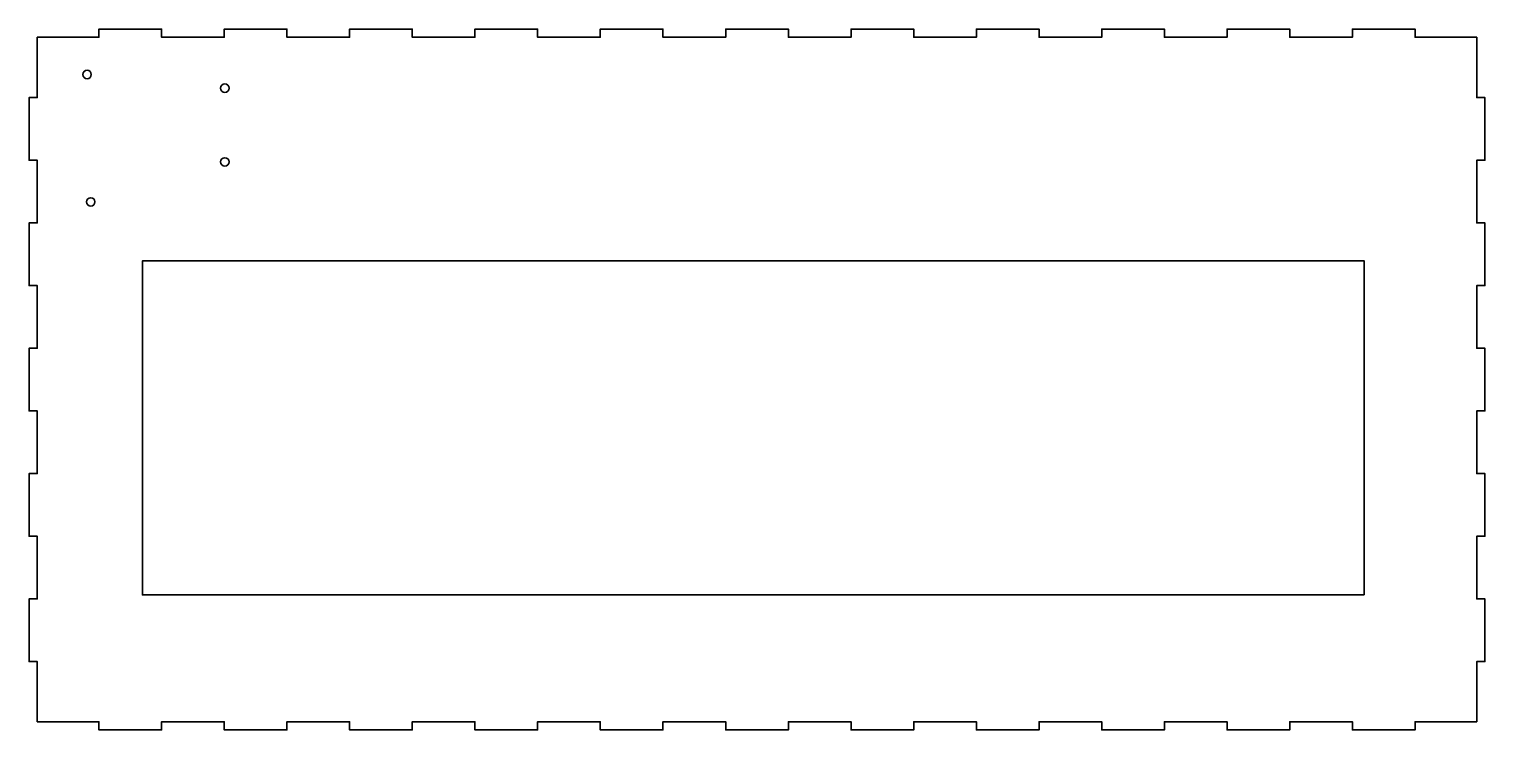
# Model space of a CAD drawing. Header units: millimetres. Extents: x 1 to 1629, y -192 to 365.
# Drawn here: x 544 to 1084, y 105 to 365 of the extents above; entities that cross this region are included whole.
import ezdxf

# ---------------------------------------------------------------- set-up
doc = ezdxf.new("R2010")
doc.units = ezdxf.units.MM
doc.header["$MEASUREMENT"] = 0
doc.layers.add('CorteExterno', color=7, linetype='Continuous', lineweight=0)
doc.layers.add('CorteInterno', color=7, linetype='Continuous', lineweight=0)

# ---------------------------------------------------------------- blocks, each defined once
blk = doc.blocks.new('Block_2')
at = {"layer": 'CorteInterno', "color": 250, "lineweight": 35, "true_color": 0x1d1d1b}
for points in [[(565.53, 346.49), (566.39, 346.49), (567.09, 347.19), (567.09, 348.06), (567.09, 348.92), (566.39, 349.62), (565.53, 349.62), (564.66, 349.62), (563.96, 348.92), (563.96, 348.06), (563.96, 347.19), (564.66, 346.49), (565.53, 346.49), (565.53, 346.49), (565.53, 346.49), (565.53, 346.49)], [(616.63, 341.4), (617.49, 341.4), (618.19, 342.1), (618.19, 342.97), (618.19, 343.83), (617.49, 344.53), (616.63, 344.53), (615.76, 344.53), (615.06, 343.83), (615.06, 342.97), (615.06, 342.1), (615.76, 341.4), (616.63, 341.4), (616.63, 341.4), (616.63, 341.4), (616.63, 341.4)], [(616.63, 314.04), (617.49, 314.04), (618.19, 314.74), (618.19, 315.6), (618.19, 316.47), (617.49, 317.17), (616.63, 317.17), (615.76, 317.17), (615.06, 316.47), (615.06, 315.6), (615.06, 314.74), (615.76, 314.04), (616.63, 314.04), (616.63, 314.04), (616.63, 314.04), (616.63, 314.04)], [(566.9, 299.21), (567.76, 299.21), (568.46, 299.91), (568.46, 300.77), (568.46, 301.64), (567.76, 302.34), (566.9, 302.34), (566.03, 302.34), (565.33, 301.64), (565.33, 300.77), (565.33, 299.91), (566.03, 299.21), (566.9, 299.21), (566.9, 299.21), (566.9, 299.21), (566.9, 299.21)]]:
    blk.add_open_spline(points, degree=3, knots=[0, 0, 0, 0, 1, 1, 1, 2, 2, 2, 3, 3, 3, 4, 4, 4, 5, 5, 5, 5], dxfattribs=at)

msp = doc.modelspace()

# ---------------------------------------------------------------- linework, layer by layer
at = {"layer": 'CorteExterno', "color": 250, "lineweight": 35, "true_color": 0x1d1d1b}
msp.add_open_spline([(547.03, 361.89), (547.03, 361.89), (547.03, 339.51), (547.03, 339.51), (547.03, 339.51), (544.03, 339.51), (544.03, 339.51), (544.03, 339.51), (544.03, 316.26), (544.03, 316.26), (544.03, 316.26), (547.03, 316.26), (547.03, 316.26), (547.03, 316.26), (547.03, 293.01), (547.03, 293.01), (547.03, 293.01), (544.03, 293.01), (544.03, 293.01), (544.03, 293.01), (544.03, 269.76), (544.03, 269.76), (544.03, 269.76), (547.03, 269.76), (547.03, 269.76), (547.03, 269.76), (547.03, 246.51), (547.03, 246.51), (547.03, 246.51), (544.03, 246.51), (544.03, 246.51), (544.03, 246.51), (544.03, 223.26), (544.03, 223.26), (544.03, 223.26), (547.03, 223.26), (547.03, 223.26), (547.03, 223.26), (547.03, 200.01), (547.03, 200.01), (547.03, 200.01), (544.03, 200.01), (544.03, 200.01), (544.03, 200.01), (544.03, 176.76), (544.03, 176.76), (544.03, 176.76), (547.03, 176.76), (547.03, 176.76), (547.03, 176.76), (547.03, 153.51), (547.03, 153.51), (547.03, 153.51), (544.03, 153.51), (544.03, 153.51), (544.03, 153.51), (544.03, 130.26), (544.03, 130.26), (544.03, 130.26), (547.03, 130.26), (547.03, 130.26), (547.03, 130.26), (547.03, 107.89), (547.03, 107.89), (547.03, 107.89), (569.91, 107.89), (569.91, 107.89), (569.91, 107.89), (569.91, 104.89), (569.91, 104.89), (569.91, 104.89), (593.16, 104.89), (593.16, 104.89), (593.16, 104.89), (593.16, 107.89), (593.16, 107.89), (593.16, 107.89), (616.41, 107.89), (616.41, 107.89), (616.41, 107.89), (616.41, 104.89), (616.41, 104.89), (616.41, 104.89), (639.66, 104.89), (639.66, 104.89), (639.66, 104.89), (639.66, 107.89), (639.66, 107.89), (639.66, 107.89), (662.91, 107.89), (662.91, 107.89), (662.91, 107.89), (662.91, 104.89), (662.91, 104.89), (662.91, 104.89), (686.16, 104.89), (686.16, 104.89), (686.16, 104.89), (686.16, 107.89), (686.16, 107.89), (686.16, 107.89), (709.41, 107.89), (709.41, 107.89), (709.41, 107.89), (709.41, 104.89), (709.41, 104.89), (709.41, 104.89), (732.66, 104.89), (732.66, 104.89), (732.66, 104.89), (732.66, 107.89), (732.66, 107.89), (732.66, 107.89), (755.91, 107.89), (755.91, 107.89), (755.91, 107.89), (755.91, 104.89), (755.91, 104.89), (755.91, 104.89), (779.16, 104.89), (779.16, 104.89), (779.16, 104.89), (779.16, 107.89), (779.16, 107.89), (779.16, 107.89), (802.41, 107.89), (802.41, 107.89), (802.41, 107.89), (802.41, 104.89), (802.41, 104.89), (802.41, 104.89), (825.66, 104.89), (825.66, 104.89), (825.66, 104.89), (825.66, 107.89), (825.66, 107.89), (825.66, 107.89), (848.91, 107.89), (848.91, 107.89), (848.91, 107.89), (848.91, 104.89), (848.91, 104.89), (848.91, 104.89), (872.16, 104.89), (872.16, 104.89), (872.16, 104.89), (872.16, 107.89), (872.16, 107.89), (872.16, 107.89), (895.41, 107.89), (895.41, 107.89), (895.41, 107.89), (895.41, 104.89), (895.41, 104.89), (895.41, 104.89), (918.66, 104.89), (918.66, 104.89), (918.66, 104.89), (918.66, 107.89), (918.66, 107.89), (918.66, 107.89), (941.91, 107.89), (941.91, 107.89), (941.91, 107.89), (941.91, 104.89), (941.91, 104.89), (941.91, 104.89), (965.16, 104.89), (965.16, 104.89), (965.16, 104.89), (965.16, 107.89), (965.16, 107.89), (965.16, 107.89), (988.41, 107.89), (988.41, 107.89), (988.41, 107.89), (988.41, 104.89), (988.41, 104.89), (988.41, 104.89), (1011.66, 104.89), (1011.66, 104.89), (1011.66, 104.89), (1011.66, 107.89), (1011.66, 107.89), (1011.66, 107.89), (1034.91, 107.89), (1034.91, 107.89), (1034.91, 107.89), (1034.91, 104.89), (1034.91, 104.89), (1034.91, 104.89), (1058.16, 104.89), (1058.16, 104.89), (1058.16, 104.89), (1058.16, 107.89), (1058.16, 107.89), (1058.16, 107.89), (1081.03, 107.89), (1081.03, 107.89), (1081.03, 107.89), (1081.03, 130.26), (1081.03, 130.26), (1081.03, 130.26), (1084.03, 130.26), (1084.03, 130.26), (1084.03, 130.26), (1084.03, 153.51), (1084.03, 153.51), (1084.03, 153.51), (1081.03, 153.51), (1081.03, 153.51), (1081.03, 153.51), (1081.03, 176.76), (1081.03, 176.76), (1081.03, 176.76), (1084.03, 176.76), (1084.03, 176.76), (1084.03, 176.76), (1084.03, 200.01), (1084.03, 200.01), (1084.03, 200.01), (1081.03, 200.01), (1081.03, 200.01), (1081.03, 200.01), (1081.03, 223.26), (1081.03, 223.26), (1081.03, 223.26), (1084.03, 223.26), (1084.03, 223.26), (1084.03, 223.26), (1084.03, 246.51), (1084.03, 246.51), (1084.03, 246.51), (1081.03, 246.51), (1081.03, 246.51), (1081.03, 246.51), (1081.03, 269.76), (1081.03, 269.76), (1081.03, 269.76), (1084.03, 269.76), (1084.03, 269.76), (1084.03, 269.76), (1084.03, 293.01), (1084.03, 293.01), (1084.03, 293.01), (1081.03, 293.01), (1081.03, 293.01), (1081.03, 293.01), (1081.03, 316.26), (1081.03, 316.26), (1081.03, 316.26), (1084.03, 316.26), (1084.03, 316.26), (1084.03, 316.26), (1084.03, 339.51), (1084.03, 339.51), (1084.03, 339.51), (1081.03, 339.51), (1081.03, 339.51), (1081.03, 339.51), (1081.03, 361.89), (1081.03, 361.89), (1081.03, 361.89), (1058.16, 361.89), (1058.16, 361.89), (1058.16, 361.89), (1058.16, 364.89), (1058.16, 364.89), (1058.16, 364.89), (1034.91, 364.89), (1034.91, 364.89), (1034.91, 364.89), (1034.91, 361.89), (1034.91, 361.89), (1034.91, 361.89), (1011.66, 361.89), (1011.66, 361.89), (1011.66, 361.89), (1011.66, 364.89), (1011.66, 364.89), (1011.66, 364.89), (988.41, 364.89), (988.41, 364.89), (988.41, 364.89), (988.41, 361.89), (988.41, 361.89), (988.41, 361.89), (965.16, 361.89), (965.16, 361.89), (965.16, 361.89), (965.16, 364.89), (965.16, 364.89), (965.16, 364.89), (941.91, 364.89), (941.91, 364.89), (941.91, 364.89), (941.91, 361.89), (941.91, 361.89), (941.91, 361.89), (918.66, 361.89), (918.66, 361.89), (918.66, 361.89), (918.66, 364.89), (918.66, 364.89), (918.66, 364.89), (895.41, 364.89), (895.41, 364.89), (895.41, 364.89), (895.41, 361.89), (895.41, 361.89), (895.41, 361.89), (872.16, 361.89), (872.16, 361.89), (872.16, 361.89), (872.16, 364.89), (872.16, 364.89), (872.16, 364.89), (848.91, 364.89), (848.91, 364.89), (848.91, 364.89), (848.91, 361.89), (848.91, 361.89), (848.91, 361.89), (825.66, 361.89), (825.66, 361.89), (825.66, 361.89), (825.66, 364.89), (825.66, 364.89), (825.66, 364.89), (802.41, 364.89), (802.41, 364.89), (802.41, 364.89), (802.41, 361.89), (802.41, 361.89), (802.41, 361.89), (779.16, 361.89), (779.16, 361.89), (779.16, 361.89), (779.16, 364.89), (779.16, 364.89), (779.16, 364.89), (755.91, 364.89), (755.91, 364.89), (755.91, 364.89), (755.91, 361.89), (755.91, 361.89), (755.91, 361.89), (732.66, 361.89), (732.66, 361.89), (732.66, 361.89), (732.66, 364.89), (732.66, 364.89), (732.66, 364.89), (709.41, 364.89), (709.41, 364.89), (709.41, 364.89), (709.41, 361.89), (709.41, 361.89), (709.41, 361.89), (686.16, 361.89), (686.16, 361.89), (686.16, 361.89), (686.16, 364.89), (686.16, 364.89), (686.16, 364.89), (662.91, 364.89), (662.91, 364.89), (662.91, 364.89), (662.91, 361.89), (662.91, 361.89), (662.91, 361.89), (639.66, 361.89), (639.66, 361.89), (639.66, 361.89), (639.66, 364.89), (639.66, 364.89), (639.66, 364.89), (616.41, 364.89), (616.41, 364.89), (616.41, 364.89), (616.41, 361.89), (616.41, 361.89), (616.41, 361.89), (593.16, 361.89), (593.16, 361.89), (593.16, 361.89), (593.16, 364.89), (593.16, 364.89), (593.16, 364.89), (569.91, 364.89), (569.91, 364.89), (569.91, 364.89), (569.91, 361.89), (569.91, 361.89), (569.91, 361.89), (547.03, 361.89), (547.03, 361.89)], degree=3, knots=[0, 0, 0, 0, 1, 1, 1, 2, 2, 2, 3, 3, 3, 4, 4, 4, 5, 5, 5, 6, 6, 6, 7, 7, 7, 8, 8, 8, 9, 9, 9, 10, 10, 10, 11, 11, 11, 12, 12, 12, 13, 13, 13, 14, 14, 14, 15, 15, 15, 16, 16, 16, 17, 17, 17, 18, 18, 18, 19, 19, 19, 20, 20, 20, 21, 21, 21, 22, 22, 22, 23, 23, 23, 24, 24, 24, 25, 25, 25, 26, 26, 26, 27, 27, 27, 28, 28, 28, 29, 29, 29, 30, 30, 30, 31, 31, 31, 32, 32, 32, 33, 33, 33, 34, 34, 34, 35, 35, 35, 36, 36, 36, 37, 37, 37, 38, 38, 38, 39, 39, 39, 40, 40, 40, 41, 41, 41, 42, 42, 42, 43, 43, 43, 44, 44, 44, 45, 45, 45, 46, 46, 46, 47, 47, 47, 48, 48, 48, 49, 49, 49, 50, 50, 50, 51, 51, 51, 52, 52, 52, 53, 53, 53, 54, 54, 54, 55, 55, 55, 56, 56, 56, 57, 57, 57, 58, 58, 58, 59, 59, 59, 60, 60, 60, 61, 61, 61, 62, 62, 62, 63, 63, 63, 64, 64, 64, 65, 65, 65, 66, 66, 66, 67, 67, 67, 68, 68, 68, 69, 69, 69, 70, 70, 70, 71, 71, 71, 72, 72, 72, 73, 73, 73, 74, 74, 74, 75, 75, 75, 76, 76, 76, 77, 77, 77, 78, 78, 78, 79, 79, 79, 80, 80, 80, 81, 81, 81, 82, 82, 82, 83, 83, 83, 84, 84, 84, 85, 85, 85, 86, 86, 86, 87, 87, 87, 88, 88, 88, 89, 89, 89, 90, 90, 90, 91, 91, 91, 92, 92, 92, 93, 93, 93, 94, 94, 94, 95, 95, 95, 96, 96, 96, 97, 97, 97, 98, 98, 98, 99, 99, 99, 100, 100, 100, 101, 101, 101, 102, 102, 102, 103, 103, 103, 104, 104, 104, 105, 105, 105, 106, 106, 106, 107, 107, 107, 108, 108, 108, 109, 109, 109, 110, 110, 110, 111, 111, 111, 112, 112, 112, 113, 113, 113, 114, 114, 114, 115, 115, 115, 116, 116, 116, 117, 117, 117, 118, 118, 118, 119, 119, 119, 120, 120, 120, 121, 121, 121, 122, 122, 122, 123, 123, 123, 124, 124, 124, 125, 125, 125, 126, 126, 126, 127, 127, 127, 128, 128, 128, 129, 129, 129, 130, 130, 130, 131, 131, 131, 132, 132, 132, 132], dxfattribs=at)
at = {"layer": 'CorteInterno', "color": 250, "lineweight": 35, "true_color": 0x1d1d1b}
msp.add_lwpolyline([(1039.3, 154.95), (586.06, 154.95), (586.06, 278.87), (1039.3, 278.87)], close=True, dxfattribs=at)

# ---------------------------------------------------------------- block references
at = {"layer": 'CorteInterno'}
msp.add_blockref('Block_2', (0, 0), dxfattribs=at)

doc.saveas('drawing.dxf')
